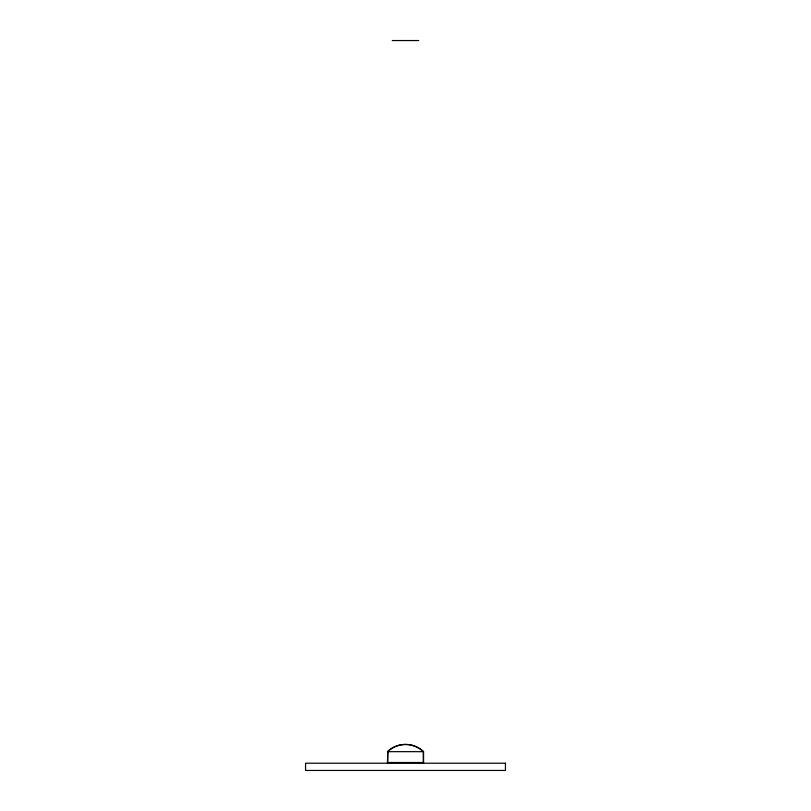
<?xml version="1.0" encoding="UTF-8"?>
<svg xmlns="http://www.w3.org/2000/svg" width="811" height="811" viewBox="0 0 811 811"><rect width="100%" height="100%" fill="white"/><g stroke="black" fill="none" stroke-linecap="round" stroke-linejoin="round"><path stroke-width="1.22" d="M387.435 763.222L387.881 751.239A26.064 26.064 0 0 1 423.565 751.665L423.565 763.222M387.658 751.665L387.982 751.341A25.922 25.922 0 0 1 422.257 750.672L423.352 751.665M392.271 40.55L418.729 40.55M387.435 751.665L423.565 751.665M423.281 751.665L423.281 762.502L387.719 762.502L387.719 751.665M505.446 763.222L305.554 763.222L305.554 770.45L505.446 770.45L505.446 763.222"/></g></svg>
